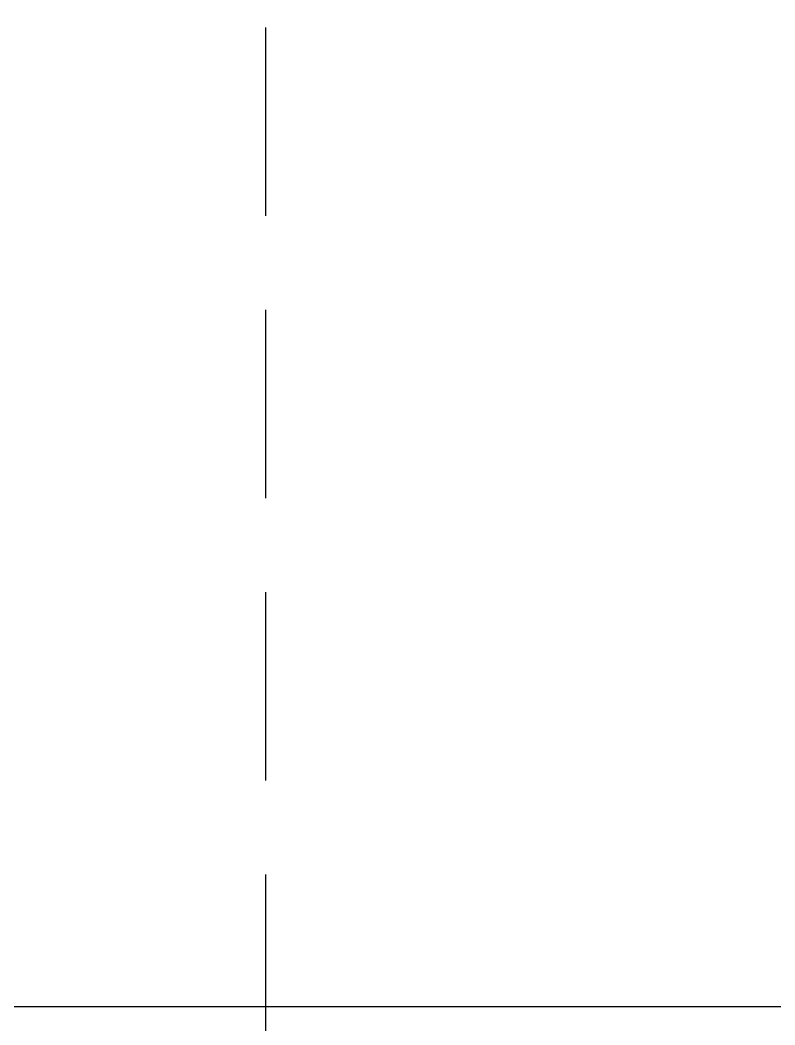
# Model space of a CAD drawing. Header units: inches. Extents: x 21 to 32698, y 13 to 3712.
# Drawn here: x 18825.5 to 18844.59, y 2136.62 to 2162.05 of the extents above; entities that cross this region are included whole.
import ezdxf

# ---------------------------------------------------------------- set-up
doc = ezdxf.new("R2010")
doc.units = ezdxf.units.IN
doc.header["$MEASUREMENT"] = 0
doc.set_wipeout_variables(frame=1)
doc.linetypes.add('DOT', pattern=[6.35, 0, -6.35])
doc.linetypes.add('IMPORT-HIDDEN2', pattern=[47.625, 31.75, -15.875])
for name, color, linetype, lineweight in [('Z_MİM_-KM-BEAM-RAY', 8, 'DOT', 25), ('Z_MİM_-KM-GLAZ', 8, 'Continuous', 25), ('Z_MİM_-KM-GLAZ-IDEN', 8, 'Continuous', 25), ('Z_MİM_-KM-IZO-THERMAL', 8, 'Continuous', 25), ('Z_MİM_-KM-IZO-THERMAL-ROCKWOOL', 8, 'BATTING', 25), ('Z_MİM_-KM-RAY-1', 8, 'IMPORT-HIDDEN2', 25), ('Z_MİM_-KM-WALL', 8, 'Continuous', 25), ('Z_MİM_-KM-WALL-PLASTER', 8, 'Continuous', 25)]:
    doc.layers.add(name, color=color, linetype=linetype, lineweight=lineweight)
doc.linetypes.add('BATTING', pattern='A,0.00254,-2.54,[134,ltypeshp.shx,S=2.54,R=0,X=-2.54,Y=0],-5.08,[134,ltypeshp.shx,S=2.54,R=180,X=2.54,Y=0],-2.54', length=10.16254)

# ---------------------------------------------------------------- blocks, each defined once
blk = doc.blocks.new('-KM_Kiriş İzi-2K')
at = {"layer": 'Z_MİM_-KM-BEAM-RAY'}
blk.add_line((3500.001, 1450.001), (3500.001, 905), dxfattribs=at)
blk = doc.blocks.new('*U176')
blk.add_wipeout([(160, -25), (160, 16.5), (0, 16.5), (0, -25)])
at = {"layer": 'Z_MİM_-KM-GLAZ-IDEN', "ltscale": 1.5}
blk.add_line((80, -28.522), (80, 68.522), dxfattribs=at)
at = {"layer": 'Z_MİM_-KM-RAY-1', "ltscale": 0.15}
blk.add_line((160, 0), (0, 0), dxfattribs=at)

msp = doc.modelspace()

# ---------------------------------------------------------------- linework, layer by layer
at = {"layer": 'Z_MİM_-KM-IZO-THERMAL'}
msp.add_lwpolyline([(18844.214, 969.583), (17329.214, 969.583), (17329.214, 999.583), (16654.213, 999.583), (16654.213, 969.583), (15319.214, 969.583), (15319.214, 1624.583), (15029.214, 1624.583), (15029.215, 2594.584), (18844.214, 2594.584)], close=True, dxfattribs=at)
at = {"layer": 'Z_MİM_-KM-IZO-THERMAL-ROCKWOOL', "ltscale": 0.45}
msp.add_lwpolyline([(18839.214, 974.583), (17334.214, 974.583), (17334.214, 1004.583), (16649.213, 1004.583), (16649.213, 974.583), (15324.214, 974.583), (15324.214, 1629.583), (15034.214, 1629.583), (15034.215, 2589.584), (18839.214, 2589.584)], close=True, dxfattribs=at)
at = {"layer": 'Z_MİM_-KM-WALL'}
msp.add_lwpolyline([(18831.714, 982.083), (17341.714, 982.083), (17341.714, 1012.083), (16641.713, 1012.083), (16641.713, 982.083), (15331.714, 982.083), (15331.714, 1637.083), (15041.714, 1637.083), (15041.715, 2582.084), (18831.714, 2582.084)], close=True, dxfattribs=at)
at = {"layer": 'Z_MİM_-KM-WALL-PLASTER'}
msp.add_lwpolyline([(18834.214, 979.583), (17339.214, 979.583), (17339.214, 1009.583), (16644.213, 1009.583), (16644.213, 979.583), (15329.214, 979.583), (15329.214, 1634.583), (15039.214, 1634.583), (15039.215, 2584.584), (18834.214, 2584.584)], close=True, dxfattribs=at)

# ---------------------------------------------------------------- block references
at = {"layer": 'Z_MİM_-KM-BEAM-RAY'}
msp.add_blockref('-KM_Kiriş İzi-2K', (15331.714, 982.083), dxfattribs=at)

# ---------------------------------------------------------------- next in the draw order: block references
at = {"layer": 'Z_MİM_-KM-GLAZ', "ltscale": 1.5, "rotation": 270}
msp.add_blockref('*U176', (18831.714, 2217.084), dxfattribs=at)

doc.saveas('drawing.dxf')
